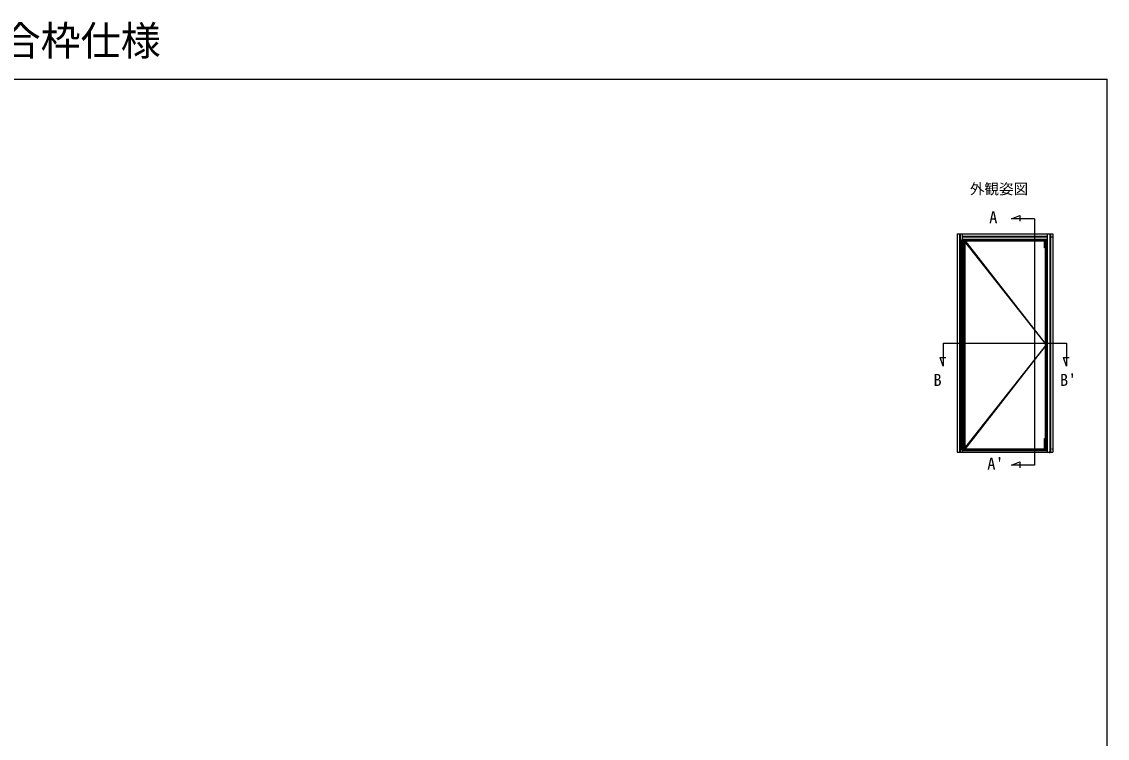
# Model space of a CAD drawing. Units: millimetres, scale not verified. Extents: x -525 to 525, y -783 to 779.
# Drawn here: x -71 to 525, y 385 to 779 of the extents above; entities that cross this region are included whole.
import ezdxf
from ezdxf.enums import TextEntityAlignment as Align

# ---------------------------------------------------------------- set-up
doc = ezdxf.new("R2010")
doc.units = ezdxf.units.MM
doc.header["$LTSCALE"] = 4
for name, color, linetype in [('0-1_USER1', 3, 'Continuous'), ('0-4_YKK_12', 2, 'Continuous'), ('0-6_YKK_A1', 4, 'Continuous'), ('0-8_YKK_ZWAK', 7, 'Continuous')]:
    doc.layers.add(name, color=color, linetype=linetype)
doc.styles.add('ＭＳ ゴシック', font='')
doc.styles.get('ＭＳ ゴシック').set_extended_font_data('MS Gothic')

msp = doc.modelspace()

# ---------------------------------------------------------------- linework, layer by layer
at = {"layer": '0-4_YKK_12'}
for p, q in [((485, 670.438), (472.354, 670.438)), ((485, 670.438), (485, 535.023)), ((434.896, 602.087), (502.604, 602.087)), ((434.896, 602.087), (434.896, 589.441)), ((502.604, 602.087), (502.604, 589.441)), ((485, 535.023), (472.354, 535.023))]:
    msp.add_line(p, q, dxfattribs=at)
for points in [[(472.354, 670.438), (477.034, 672.141), (477.034, 669.021)], [(434.896, 589.441), (433.193, 594.121), (436.313, 594.121)], [(502.604, 589.441), (500.9, 594.121), (504.02, 594.121)], [(472.354, 535.023), (477.034, 536.726), (477.034, 533.606)]]:
    msp.add_lwpolyline(points, dxfattribs=at)
at = {"layer": '0-6_YKK_A1'}
for p, q in [((442.5, 662.1), (495, 662.1)), ((442.5, 662.1), (442.5, 542.075)), ((443.75, 662.1), (443.75, 542.075)), ((444.1, 662.1), (444.1, 542.075)), ((445.45, 658.8), (445.45, 662.1)), ((492.05, 662.1), (492.05, 542.075)), ((493.4, 662.1), (493.4, 542.075)), ((493.75, 662.1), (493.75, 542.075)), ((495, 662.1), (495, 542.075)), ((444.85, 658.8), (444.85, 543.45)), ((444.85, 658.8), (446.75, 658.8)), ((444.9, 658.8), (444.9, 543.45)), ((445.45, 660.85), (492.05, 660.85)), ((445.45, 660.5), (492.05, 660.5)), ((445.45, 659.15), (492.05, 659.15)), ((445.45, 658.275), (492.05, 658.275)), ((445.9, 658.8), (445.9, 543.45)), ((445.9, 658.775), (491.4, 658.775)), ((446.7, 658.8), (446.7, 543.45)), ((446.7, 543.925), (446.7, 658.275)), ((446.75, 657.975), (446.75, 658.85)), ((446.75, 658.85), (491.4, 658.85)), ((446.75, 658.8), (446.75, 543.4)), ((490.295, 658.425), (446.75, 658.425)), ((446.9, 543.825), (446.9, 658.425)), ((446.95, 543.825), (446.95, 658.425)), ((490.525, 658.85), (490.525, 654.475)), ((490.8, 658.275), (490.8, 543.925)), ((491.4, 658.8), (491.318, 658.8)), ((491.4, 543.4), (491.4, 658.85)), ((491.4, 658.775), (491.4, 543.45)), ((494.344, 660.4), (495.311, 660.4)), ((491.2, 549.6), (491.2, 654.475)), ((491.25, 549.6), (491.25, 654.475)), ((491.4, 549.225), (491.4, 654.15)), ((490.445, 549.6), (491.25, 549.6)), ((490.445, 549.6), (490.445, 543.4)), ((490.525, 543.4), (490.525, 549.6)), ((444.85, 543.45), (446.75, 543.45)), ((445.45, 543.025), (492.05, 543.025)), ((445.9, 543.45), (491.4, 543.45)), ((446.75, 544.275), (446.75, 543.45)), ((490.295, 543.825), (446.75, 543.825)), ((446.75, 543.4), (491.4, 543.4)), ((491.313, 543.45), (491.4, 543.45)), ((494.562, 543.925), (495.471, 543.925)), ((442.5, 542.075), (495, 542.075)), ((444.2, 542.254), (444.2, 541.763)), ((493.3, 542.485), (493.3, 541.556))]:
    msp.add_line(p, q, dxfattribs=at)
for points in [[(445.45, 542.075), (445.45, 543.45), (445.45, 658.8)], [(446.75, 658.425), (491.4, 601.125), (446.75, 543.825)], [(491.25, 654.475), (490.445, 654.475), (490.445, 658.85)], [(445.45, 543.925), (491.4, 543.925), (492.05, 543.925)]]:
    msp.add_lwpolyline(points, dxfattribs=at)
for points in [[(445.9, 543.45), (445.9, 658.775), (491.4, 601.113)], [(490.295, 658.85), (490.295, 658.425), (490.445, 658.425), (490.445, 658.85)], [(490.525, 658.85), (491.4, 658.85), (491.4, 658.7), (490.525, 658.7)], [(490.295, 543.825), (490.295, 543.4), (490.445, 543.4), (490.445, 543.825)], [(490.525, 543.55), (491.4, 543.55), (491.4, 543.4), (490.525, 543.4)]]:
    msp.add_lwpolyline(points, close=True, dxfattribs=at)
at = {"layer": '0-8_YKK_ZWAK'}
msp.add_line((-525, 747.1), (525, 747.1), dxfattribs=at)
msp.add_lwpolyline([(-525, -782.9), (525, -782.9), (525, 747.1)], dxfattribs=at)

# ---------------------------------------------------------------- texts
at = {"layer": '0-1_USER1', "style": 'ＭＳ ゴシック'}
for s, height, p in [('高断熱玄関ドア イノベストD70・D50 樹脂複合枠仕様', 16.13, (-522.875, 755.35)), ('外観姿図', 5.865, (449.5, 682.1)), ('A', 6.598, (460.112, 665.938)), ('B', 6.598, (429.494, 576.549)), ("B'", 6.598, (499.012, 576.549)), ("A'", 6.598, (459.064, 530.523))]:
    msp.add_text(s, height=height, dxfattribs=at).set_placement(p, align=Align.BOTTOM_LEFT)

doc.saveas('drawing.dxf')
